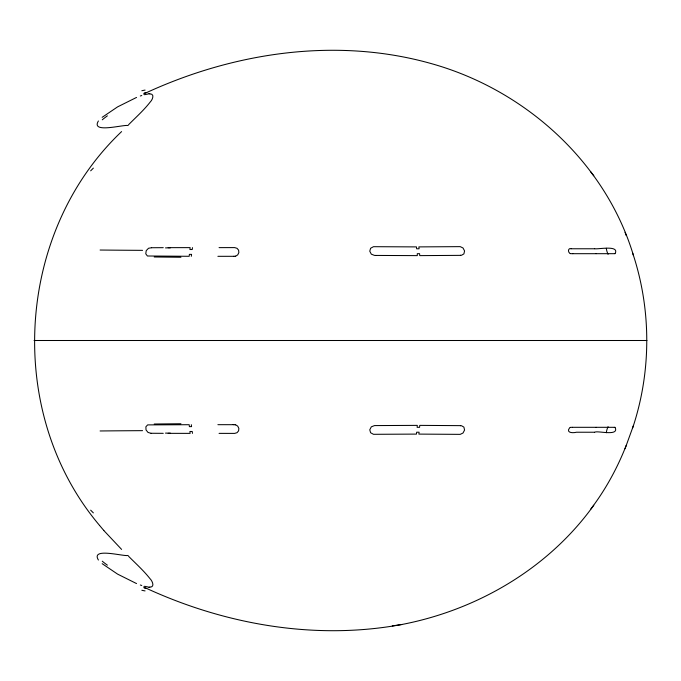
<?xml version="1.0" encoding="UTF-8"?>
<svg xmlns="http://www.w3.org/2000/svg" width="681" height="681" viewBox="0 0 681 681"><rect width="100%" height="100%" fill="white"/><g stroke="black" fill="none" stroke-linecap="round" stroke-linejoin="round"><path stroke-width="1.02" d="M99.452 525.289C4.605 412.907 15.382 232.383 121.601 131.586M632.581 252.957L633.509 255.63C651.181 310.442 651.181 370.558 633.509 425.37L632.581 428.043M191.31 256.294L191.565 254.371L189.378 254.371L189.182 256.294L147.402 255.996L145.777 253.834L146.219 250.642L148.526 248.259L151.531 247.731M192.476 247.629L192.221 249.518L189.905 249.518L190.135 247.629L168.181 247.654M590.418 509.55C605.341 490.048 617.275 468.256 626.222 445.408M625.056 448.711L633.509 425.37M593.789 505.251C548.597 568.337 477.355 609.972 401.679 624.528C314.469 640.625 223.215 624.29 143.47 586.954M98.404 120.963C90.386 133.97 123.738 124.3 128.122 125.542M128.539 124.751C135.885 117.302 143.793 110.313 150.22 102.022C152.561 99.835 155.098 93.45 149.573 93.918M102.159 117.328L117.583 106.883L136.541 97.426M143.47 94.046C232.332 52.48 336.125 36.604 431.618 63.691C524.77 89.798 605.409 161.942 633.509 255.63M140.329 95.995L141.767 95.51M144.483 94.719L148.066 94.021M392.256 625.899L401.679 624.528M615.054 427.31C619.761 436.853 597.041 430.29 594.794 432.231M149.573 587.082C155.345 587.465 152.306 580.825 149.948 578.603C143.538 570.499 135.8 563.57 128.539 556.249M233.855 256.311L217.894 256.32M151.088 433.269L163.253 433.329M460.475 255.358L419.76 255.622L419.573 253.672L417.274 253.672L417.3 255.622L375.921 255.435M614.866 427.319L614.364 427.319M163.253 247.671L151.582 247.731M594.649 248.769L571.206 248.769M570.984 248.769C568.49 247.697 567.537 251.425 569.614 253.153A2.486 1.464 67.8 0 0 569.963 253.426M232.996 424.689L233.855 424.689M150.944 433.278L148.032 432.435L146.032 429.958L145.879 426.808L147.649 424.893L189.182 424.706L189.378 426.629L191.565 426.629L191.31 424.706M219.061 247.629L234.664 247.603A4.724 4.384 -29.8 0 1 235.532 256.294M594.794 248.769C598.318 249.416 619.846 244.828 615.071 253.69M572.789 253.69L570.601 253.664A2.605 1.524 67.2 0 1 570.337 253.604M596.02 253.69L572.84 253.69M596.156 253.69L614.866 253.681M34.05 340.5L646.95 340.5M217.894 424.68L232.502 424.689M572.406 427.31L570.601 427.336A2.605 1.524 -67.2 0 0 570.337 427.396M596.02 427.31L572.508 427.31M596.156 427.31L614.194 427.319M219.061 433.371L234.664 433.397A4.724 4.384 29.8 0 0 235.532 424.706M594.556 432.231L576.441 432.231C572.747 433.278 565.664 432.81 569.614 427.847A2.486 1.464 -67.8 0 1 569.963 427.574M168.181 433.346L190.135 433.371L189.905 431.482L192.221 431.482L192.476 433.371M460.475 425.642L419.76 425.378L419.573 427.327L417.887 427.327L417.121 427.327L417.3 425.378L374.882 425.582A13.926 12.905 -27.8 0 0 374.456 425.599L371.324 426.834L369.766 429.805L370.609 432.741L373.477 434.308L416.449 434.103L416.644 432.205L419.087 432.205L418.883 434.103L460.228 434.359L463.012 433.022L464.561 430.077L463.897 427.106L461.429 425.685A13.663 11.62 -46.1 0 0 460.458 425.753M375.818 255.435L374.882 255.418A13.926 12.905 27.8 0 1 374.456 255.401L371.324 254.166L369.766 251.195L370.609 248.259L373.477 246.692L416.449 246.897L416.644 248.795L419.087 248.795L418.883 246.897L460.228 246.641L463.012 247.978L464.561 250.923L463.897 253.894L461.429 255.315A13.663 11.62 46.1 0 1 460.458 255.247M128.122 555.458C123.738 556.7 90.386 547.03 98.404 560.037M148.066 586.979L144.483 586.281M141.767 585.49L140.329 585.005M136.541 583.574L117.583 574.117L102.159 563.672M121.601 549.414L104.065 530.78M103.887 530.567L103.495 530.107M103.061 529.605L99.656 525.528M590.418 171.45L593.789 175.749M625.056 232.289L626.222 235.592M154.212 424.025A300.202 3.55 -0.3 0 1 180.933 423.752M233.855 424.74A6.138 5.644 27.9 0 1 235.473 424.91M100.09 430.971A296.039 5.235 0.3 0 1 142.559 430.656M170.344 433.133A260.44 9.985 -0.9 0 1 165.492 433.116M107.385 565.153A172.157 21.766 19 0 1 102.278 561.195M145.07 590.904A280.742 53.05 48.7 0 1 141.835 590.257M146.636 588.486A211.68 33.812 43.7 0 1 144.21 588.035M149.811 587.286A146.092 20.132 39 0 1 148.364 587.235M93.365 512.887A145.002 3.167 45.4 0 1 90.658 510.163M180.933 257.248A300.202 3.55 0.3 0 1 154.212 256.975M235.473 256.09A6.138 5.644 -27.9 0 1 233.855 256.26M142.559 250.344A296.039 5.235 -0.3 0 1 100.09 250.029M165.492 247.884A260.44 9.985 0.9 0 1 170.344 247.867M102.278 119.805A172.157 21.766 -19 0 1 107.385 115.847M141.835 90.743A280.742 53.05 -48.7 0 1 145.07 90.096M144.21 92.965A211.68 33.812 -43.7 0 1 146.636 92.514M148.364 93.765A146.092 20.132 -39 0 1 149.811 93.714M90.658 170.837A145.002 3.167 -45.4 0 1 93.365 168.113M606.337 432.733A6.427 2.052 -70.7 0 1 608.09 426.681M608.09 254.319A6.427 2.052 70.7 0 1 606.337 248.267"/></g></svg>
